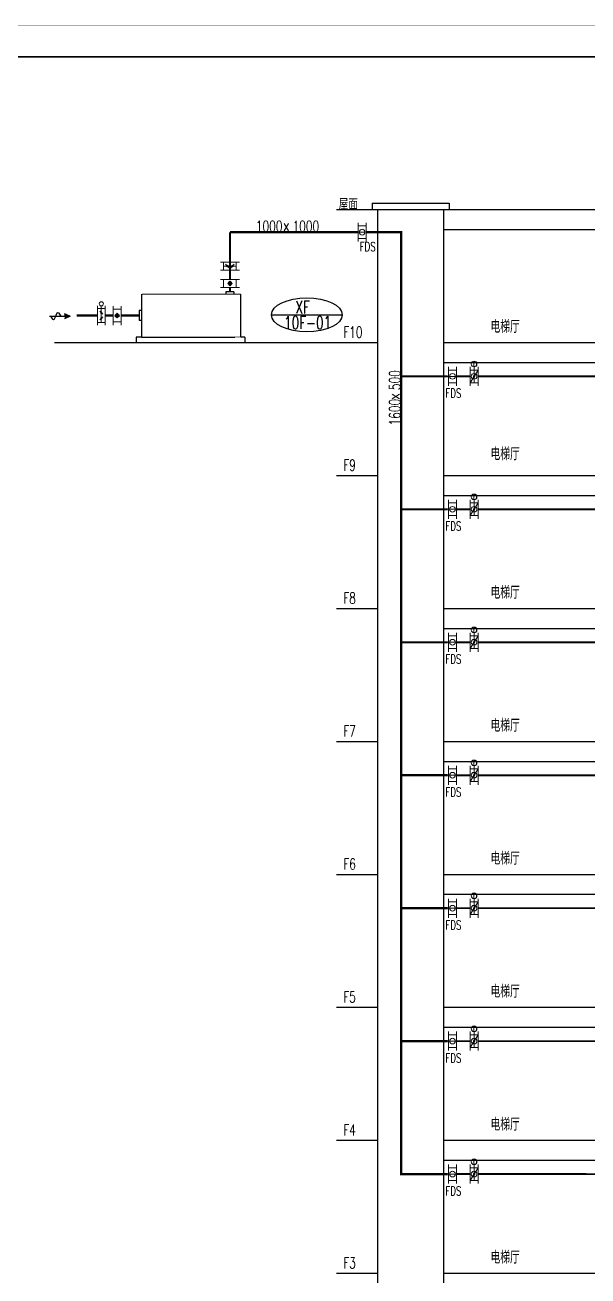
# Model space of a CAD drawing. Extents: x -778003 to -147913, y -2164908 to -814216.
# Drawn here: x -443770 to -426004, y -1079768 to -1040252 of the extents above; entities that cross this region are included whole.
import ezdxf

# ---------------------------------------------------------------- set-up
doc = ezdxf.new("R2010")
doc.units = 0
doc.header["$LTSCALE"] = 1000
doc.header["$MEASUREMENT"] = 0
doc.layers.get('0').update_dxf_attribs({"linetype": 'CONTINUOUS'})
for name, color, linetype in [('ACS_COM', 7, 'CONTINUOUS'), ('ACS_空调机组', 2, 'CONTINUOUS'), ('DUCT-排风标注', 3, 'CONTINUOUS'), ('H-DIM-设备', 3, 'CONTINUOUS')]:
    doc.layers.add(name, color=color, linetype=linetype)
doc.layers.add('ACS_FG_FL', color=7, linetype='CONTINUOUS', lineweight=15)
doc.layers.add('ACS_FG_FM', color=7, linetype='CONTINUOUS', lineweight=15)
doc.styles.add('JD', font='ROMANS2.shx', dxfattribs={"width": 0.7, "bigfont": 'HZDF2.shx'})

# ---------------------------------------------------------------- blocks, each defined once
blk = doc.blocks.new('A1')
for points, const_width in [([(-584266, -1025182), (-500166, -1025182), (-500166, -965782), (-584266, -965782)], 5), ([(-507666, -966782), (-581766, -966782), (-581766, -1024182), (-507666, -1024182)], 50)]:
    blk.add_lwpolyline(points, close=True, dxfattribs=dict(const_width=const_width))
at = {"const_width": 5}
blk.add_lwpolyline([(-542216, -965782), (-542216, -965982)], dxfattribs=at)

msp = doc.modelspace()

# ---------------------------------------------------------------- linework, layer by layer
for p, q in [((-433939.8, -1046080.8), (-432645.2, -1046080.8)), ((-433939.8, -1046080.8), (-432645.2, -1046080.8)), ((-433939.8, -1046080.8), (-432645.2, -1046080.8)), ((-430549.1, -1088381.2), (-430549.1, -1046080.8)), ((-433939.8, -1050280.8), (-432645.2, -1050280.8)), ((-433939.8, -1054480.8), (-432645.2, -1054480.8)), ((-433939.8, -1058680.9), (-432645.2, -1058680.9)), ((-433939.8, -1062880.9), (-432645.2, -1062880.9)), ((-433939.8, -1067081), (-432645.2, -1067081)), ((-433939.8, -1071281.1), (-432645.2, -1071281.1)), ((-433939.8, -1075481.1), (-432645.2, -1075481.1)), ((-433939.8, -1079681.1), (-432645.2, -1079681.1))]:
    msp.add_line(p, q)
at = {"color": 3}
for p, q in [((-442996.4, -1049448.4), (-442353.4, -1049453.4)), ((-442969.9, -1049448.6), (-442904.5, -1049540.5)), ((-442904.5, -1049540.5), (-442870.5, -1049549.3)), ((-442870.5, -1049549.3), (-442836.4, -1049538.2)), ((-442836.4, -1049538.2), (-442806.1, -1049467.4)), ((-442798, -1049441.1), (-442805.8, -1049466.2)), ((-442795.7, -1049426.2), (-442798, -1049441.1)), ((-442765.5, -1049355.4), (-442795.7, -1049426.2)), ((-442731.3, -1049344.3), (-442765.5, -1049355.4)), ((-442697.3, -1049353.1), (-442731.3, -1049344.3)), ((-442627.5, -1049451.3), (-442697.3, -1049353.1)), ((-442353.4, -1049453.4), (-442525.7, -1049372.7)), ((-442349.4, -1049453.4), (-442522.9, -1049531.4))]:
    msp.add_line(p, q, dxfattribs=at)
msp.add_lwpolyline([(-481625.2, -1041254.7), (-401025.2, -1041254.7), (-401025.2, -1098654.7), (-481625.2, -1098654.7)], close=True)
at = {"color": 3, "const_width": 69}
for points in [[(-441488, -1049430.8), (-442137.1, -1049430.8)], [(-440989, -1049430.8), (-441238, -1049430.8)], [(-440165.6, -1049430.8), (-440739, -1049430.8)]]:
    msp.add_lwpolyline(points, dxfattribs=at)
at = {"color": 3}
msp.add_solid([(-442525.7, -1049372.7), (-442353.4, -1049453.4), (-442522.9, -1049531.4)], dxfattribs=at)
at = {"layer": 'ACS_COM'}
for p, q in [((-432812.5, -1045880.8), (-432812.5, -1046080.8)), ((-432812.5, -1045880.8), (-430381.8, -1045880.8)), ((-430381.8, -1045880.8), (-430381.8, -1046080.8)), ((-432812.5, -1046080.8), (-430381.8, -1046080.8)), ((-432645.2, -1046080.8), (-432645.2, -1088381.2)), ((-430549.1, -1046080.8), (-410176.6, -1046080.8)), ((-430549.1, -1046080.8), (-410176.6, -1046080.8)), ((-430549.1, -1046080.8), (-410176.6, -1046080.8)), ((-430549.1, -1046080.8), (-410176.6, -1046080.8)), ((-425566.2, -1046722.3), (-430549.1, -1046722.3)), ((-442841, -1050280.8), (-432645.2, -1050280.8)), ((-440095.6, -1050109.3), (-440267, -1050109.3)), ((-440267, -1050109.3), (-440267, -1050280.8)), ((-440095.6, -1050109.3), (-440267, -1050109.3)), ((-440267, -1050109.3), (-440267, -1050280.8)), ((-436837, -1050109.3), (-436960.6, -1050109.3)), ((-436837, -1050109.3), (-436837, -1050280.8)), ((-436837, -1050109.3), (-436837, -1050280.8)), ((-430549.1, -1050280.8), (-410176.6, -1050280.8)), ((-425566.2, -1050922.3), (-430549.1, -1050922.3)), ((-430549.1, -1054480.9), (-410176.6, -1054480.9)), ((-425566.2, -1055122.4), (-430549.1, -1055122.4)), ((-430549.1, -1058680.9), (-410176.6, -1058680.9)), ((-425566.2, -1059322.4), (-430549.1, -1059322.4)), ((-430549.1, -1062881), (-410176.6, -1062881)), ((-425566.2, -1063522.5), (-430549.1, -1063522.5)), ((-430549.1, -1067081), (-410176.6, -1067081)), ((-425566.2, -1067722.5), (-430549.1, -1067722.5)), ((-425566.2, -1067722.5), (-430549.1, -1067722.5)), ((-430549.1, -1071281.1), (-410176.6, -1071281.1)), ((-425566.2, -1071922.6), (-430549.1, -1071922.6)), ((-430549.1, -1075481.1), (-410176.6, -1075481.1)), ((-425566.2, -1076122.6), (-430549.1, -1076122.6)), ((-430549.1, -1079681.1), (-410176.6, -1079681.1))]:
    msp.add_line(p, q, dxfattribs=at)
at = {"layer": 'ACS_COM', "color": 2}
for points, const_width in [([(-437302.8, -1046795.7), (-433256.3, -1046795.7)], 69), ([(-437302.8, -1048291.1), (-437302.8, -1046795.7)], 69), ([(-437302.8, -1048679.4), (-437302.8, -1048541.1)], 69), ([(-431897, -1051349.9), (-430428.3, -1051350)], 68.6), ([(-430153.3, -1051350), (-429722.5, -1051350)], 60), ([(-429472.5, -1051350), (-413144.7, -1051351.3)], 60), ([(-431897, -1055550), (-430428.3, -1055550)], 68.6), ([(-430153.3, -1055550), (-429722.5, -1055550)], 60), ([(-429472.5, -1055550), (-413144.7, -1055551.4)], 60), ([(-431897, -1059750), (-430428.3, -1059750.1)], 68.6), ([(-430153.3, -1059750.1), (-429722.5, -1059750.1)], 60), ([(-429472.5, -1059750.1), (-413144.7, -1059751.4)], 60), ([(-431897, -1063950.1), (-430428.3, -1063950.1)], 68.6), ([(-430153.3, -1063950.1), (-429722.5, -1063950.1)], 60), ([(-429472.5, -1063950.1), (-413144.7, -1063951.5)], 60), ([(-431897, -1068150.1), (-430428.3, -1068150.2)], 68.6), ([(-430153.3, -1068150.2), (-429722.5, -1068150.2)], 60), ([(-429472.5, -1068150.2), (-413144.7, -1068151.5)], 60), ([(-431897, -1072350.2), (-430428.3, -1072350.2)], 68.6), ([(-430153.3, -1072350.2), (-429722.5, -1072350.2)], 60), ([(-429472.5, -1072350.2), (-413144.7, -1072351.6)], 60), ([(-431897, -1076550.2), (-430428.3, -1076550.3)], 68.6), ([(-430153.3, -1076550.3), (-429722.5, -1076550.3)], 60), ([(-429472.5, -1076550.3), (-413144.7, -1076551.6)], 60)]:
    msp.add_lwpolyline(points, dxfattribs=dict(at, const_width=const_width))
msp.add_lwpolyline([(-433006.3, -1046795.7, 69, 69, 0), (-431897, -1046795.7, 68.6, 68.6, 0), (-431897, -1076550.2, 68.6, 68.6, 0), (-430428.3, -1076550.3, 68.6, 68.6, 0)], format="xyseb", dxfattribs=at)
at = {"layer": 'ACS_FG_FL'}
for p, q in [((-433256.3, -1046495.7), (-433256.3, -1047095.7)), ((-433006.3, -1046595.7), (-433256.3, -1046595.7)), ((-433006.3, -1046495.7), (-433006.3, -1047095.7)), ((-433006.3, -1046995.7), (-433256.3, -1046995.7)), ((-437002.8, -1047741.9), (-437602.8, -1047741.9)), ((-437502.8, -1047991.9), (-437502.8, -1047741.9)), ((-437102.8, -1047991.9), (-437102.8, -1047741.9)), ((-437002.8, -1047991.9), (-437602.8, -1047991.9)), ((-437002.8, -1048291.1), (-437602.8, -1048291.1)), ((-437502.8, -1048541.1), (-437502.8, -1048291.1)), ((-437102.8, -1048541.1), (-437102.8, -1048291.1)), ((-437002.8, -1048541.1), (-437602.8, -1048541.1)), ((-440989, -1049130.8), (-440989, -1049730.8)), ((-440739, -1049130.8), (-440739, -1049730.8)), ((-440739, -1049230.8), (-440989, -1049230.8)), ((-440739, -1049630.8), (-440989, -1049630.8)), ((-430403.3, -1051050), (-430403.3, -1051650)), ((-430153.3, -1051050), (-430153.3, -1051650)), ((-429722.5, -1051050), (-429722.5, -1051650)), ((-429472.5, -1051050), (-429472.5, -1051650)), ((-430403.3, -1051150), (-430153.3, -1051150)), ((-429722.5, -1051150), (-429472.5, -1051150)), ((-430403.3, -1051550), (-430153.3, -1051550)), ((-429722.5, -1051550), (-429472.5, -1051550)), ((-430403.3, -1055250), (-430403.3, -1055850)), ((-430403.3, -1055350), (-430153.3, -1055350)), ((-430153.3, -1055250), (-430153.3, -1055850)), ((-429722.5, -1055250), (-429722.5, -1055850)), ((-429722.5, -1055350), (-429472.5, -1055350)), ((-429472.5, -1055250), (-429472.5, -1055850)), ((-430403.3, -1055750), (-430153.3, -1055750)), ((-429722.5, -1055750), (-429472.5, -1055750)), ((-430403.3, -1059450.1), (-430403.3, -1060050.1)), ((-430403.3, -1059550.1), (-430153.3, -1059550.1)), ((-430153.3, -1059450.1), (-430153.3, -1060050.1)), ((-429722.5, -1059450.1), (-429722.5, -1060050.1)), ((-429722.5, -1059550.1), (-429472.5, -1059550.1)), ((-429472.5, -1059450.1), (-429472.5, -1060050.1)), ((-430403.3, -1059950.1), (-430153.3, -1059950.1)), ((-429722.5, -1059950.1), (-429472.5, -1059950.1)), ((-430403.3, -1063650.1), (-430403.3, -1064250.1)), ((-430403.3, -1063750.1), (-430153.3, -1063750.1)), ((-430153.3, -1063650.1), (-430153.3, -1064250.1)), ((-429722.5, -1063650.1), (-429722.5, -1064250.1)), ((-429722.5, -1063750.1), (-429472.5, -1063750.1)), ((-429472.5, -1063650.1), (-429472.5, -1064250.1)), ((-430403.3, -1064150.1), (-430153.3, -1064150.1)), ((-429722.5, -1064150.1), (-429472.5, -1064150.1)), ((-430403.3, -1067850.2), (-430403.3, -1068450.2)), ((-430403.3, -1067950.2), (-430153.3, -1067950.2)), ((-430153.3, -1067850.2), (-430153.3, -1068450.2)), ((-429722.5, -1067850.2), (-429722.5, -1068450.2)), ((-429722.5, -1067950.2), (-429472.5, -1067950.2)), ((-429472.5, -1067850.2), (-429472.5, -1068450.2)), ((-430403.3, -1068350.2), (-430153.3, -1068350.2)), ((-429722.5, -1068350.2), (-429472.5, -1068350.2)), ((-430403.3, -1072050.2), (-430403.3, -1072650.2)), ((-430153.3, -1072050.2), (-430153.3, -1072650.2)), ((-429722.5, -1072050.2), (-429722.5, -1072650.2)), ((-429472.5, -1072050.2), (-429472.5, -1072650.2)), ((-430403.3, -1072150.2), (-430153.3, -1072150.2)), ((-429722.5, -1072150.2), (-429472.5, -1072150.2)), ((-430403.3, -1072550.2), (-430153.3, -1072550.2)), ((-429722.5, -1072550.2), (-429472.5, -1072550.2)), ((-430403.3, -1076250.3), (-430403.3, -1076850.3)), ((-430403.3, -1076350.3), (-430153.3, -1076350.3)), ((-430153.3, -1076250.3), (-430153.3, -1076850.3)), ((-429722.5, -1076250.3), (-429722.5, -1076850.3)), ((-429722.5, -1076350.3), (-429472.5, -1076350.3)), ((-429472.5, -1076250.3), (-429472.5, -1076850.3)), ((-430403.3, -1076750.3), (-430153.3, -1076750.3)), ((-429722.5, -1076750.3), (-429472.5, -1076750.3))]:
    msp.add_line(p, q, dxfattribs=at)
at = {"layer": 'ACS_FG_FL', "color": 1}
for p, q in [((-441486.8, -1049123.2), (-441486.8, -1049738.4)), ((-441362.4, -1049209.6), (-441362.4, -1049123.2)), ((-441238, -1049123.2), (-441238, -1049738.4)), ((-441238, -1049209.6), (-441486.8, -1049209.6)), ((-441313.5, -1049391.2), (-441411.3, -1049293.5)), ((-441313.5, -1049470.4), (-441411.3, -1049568.2)), ((-441362.4, -1049209.6), (-441362.4, -1049652)), ((-441238, -1049652), (-441486.8, -1049652))]:
    msp.add_line(p, q, dxfattribs=at)
at = {"layer": 'ACS_FG_FL', "color": 1, "const_width": 34.6}
for points in [[(-441345.1, -1049342.4, -1), (-441379.7, -1049342.4, -1)], [(-441345.1, -1049519.3, -1), (-441379.7, -1049519.3, -1)]]:
    msp.add_lwpolyline(points, format="xyb", close=True, dxfattribs=at)
at = {"layer": 'ACS_FG_FL', "color": 1}
msp.add_circle((-441362.4, -1049058.4), 64.8, dxfattribs=at)
at = {"layer": 'ACS_FG_FM'}
for p, q in [((-433226.5, -1046795.7), (-433036, -1046795.7)), ((-437102.8, -1047866.9), (-437502.8, -1047866.9)), ((-437326.2, -1047923.5), (-437439.4, -1047810.4)), ((-437279.4, -1047923.5), (-437166.2, -1047810.4)), ((-437374.1, -1048439.8), (-437279, -1048344.8)), ((-437326.6, -1048344.8), (-437231.5, -1048439.8)), ((-437374.1, -1048392.3), (-437279, -1048487.4)), ((-437350.3, -1048368.6), (-437255.3, -1048463.6)), ((-437350.3, -1048463.6), (-437255.3, -1048368.6)), ((-437326.6, -1048487.4), (-437231.5, -1048392.3)), ((-440935.2, -1049454.6), (-440840.2, -1049359.6)), ((-440840.2, -1049502.1), (-440935.2, -1049407.1)), ((-440911.5, -1049478.3), (-440816.5, -1049383.3)), ((-440816.5, -1049478.3), (-440911.5, -1049383.3)), ((-440792.7, -1049454.6), (-440887.7, -1049359.6)), ((-440887.7, -1049502.1), (-440792.7, -1049407.1)), ((-429597.5, -1051150), (-429597.5, -1051050)), ((-430128.3, -1051350), (-430428.3, -1051350)), ((-429722.5, -1051550), (-429472.5, -1051150)), ((-429597.5, -1051150), (-429597.5, -1051550)), ((-429722.5, -1055750), (-429472.5, -1055350)), ((-429597.5, -1055350), (-429597.5, -1055250)), ((-429597.5, -1055350), (-429597.5, -1055750)), ((-430128.3, -1055550), (-430428.3, -1055550)), ((-430128.3, -1059750.1), (-430428.3, -1059750.1)), ((-429722.5, -1059950.1), (-429472.5, -1059550.1)), ((-429597.5, -1059550.1), (-429597.5, -1059450.1)), ((-429597.5, -1059550.1), (-429597.5, -1059950.1)), ((-429722.5, -1064150.1), (-429472.5, -1063750.1)), ((-429597.5, -1063750.1), (-429597.5, -1063650.1)), ((-429597.5, -1063750.1), (-429597.5, -1064150.1)), ((-430128.3, -1063950.1), (-430428.3, -1063950.1)), ((-429722.5, -1068350.2), (-429472.5, -1067950.2)), ((-429597.5, -1067950.2), (-429597.5, -1067850.2)), ((-429597.5, -1067950.2), (-429597.5, -1068350.2)), ((-430128.3, -1068150.2), (-430428.3, -1068150.2)), ((-429597.5, -1072150.2), (-429597.5, -1072050.2)), ((-430128.3, -1072350.2), (-430428.3, -1072350.2)), ((-429722.5, -1072550.2), (-429472.5, -1072150.2)), ((-429597.5, -1072150.2), (-429597.5, -1072550.2)), ((-429722.5, -1076750.3), (-429472.5, -1076350.3)), ((-429597.5, -1076350.3), (-429597.5, -1076250.3)), ((-429597.5, -1076350.3), (-429597.5, -1076750.3)), ((-430128.3, -1076550.3), (-430428.3, -1076550.3))]:
    msp.add_line(p, q, dxfattribs=at)
at = {"layer": 'ACS_FG_FM', "const_width": 40}
for points in [[(-437382.8, -1047886.9, -1), (-437382.8, -1047846.9, -1)], [(-437222.8, -1047886.9, -1), (-437222.8, -1047846.9, -1)]]:
    msp.add_lwpolyline(points, format="xyb", close=True, dxfattribs=at)
at = {"layer": 'ACS_FG_FM'}
for centre, radius in [((-433131.3, -1046795.7), 90), ((-429597.5, -1050960), 90), ((-430278.3, -1051350), 90), ((-429597.5, -1051350), 90), ((-429597.5, -1051350), 22.5), ((-429597.5, -1055160), 90), ((-430278.3, -1055550), 90), ((-429597.5, -1055550), 90), ((-429597.5, -1055550), 22.5), ((-429597.5, -1059360.1), 90), ((-430278.3, -1059750.1), 90), ((-429597.5, -1059750.1), 90), ((-429597.5, -1059750.1), 22.5), ((-429597.5, -1063560.1), 90), ((-430278.3, -1063950.1), 90), ((-429597.5, -1063950.1), 90), ((-429597.5, -1063950.1), 22.5), ((-429597.5, -1067760.2), 90), ((-430278.3, -1068150.2), 90), ((-429597.5, -1068150.2), 90), ((-429597.5, -1068150.2), 22.5), ((-429597.5, -1071960.2), 90), ((-430278.3, -1072350.2), 90), ((-429597.5, -1072350.2), 90), ((-429597.5, -1072350.2), 22.5), ((-429597.5, -1076160.3), 90), ((-430278.3, -1076550.3), 90), ((-429597.5, -1076550.3), 90), ((-429597.5, -1076550.3), 22.5)]:
    msp.add_circle(centre, radius, dxfattribs=at)
at = {"layer": 'ACS_空调机组', "color": 2}
for p, q in [((-440095.6, -1048752.3), (-440095.6, -1050109.3)), ((-437427.8, -1048679.4), (-437427.8, -1048752.3)), ((-437177.8, -1048679.4), (-437427.8, -1048679.4)), ((-437177.8, -1048679.4), (-437177.8, -1048752.3)), ((-436960.6, -1050109.3), (-436960.6, -1048752.3)), ((-440095.6, -1049274.6), (-440165.6, -1049274.6)), ((-440165.6, -1049274.6), (-440165.6, -1049587)), ((-440095.6, -1049587), (-440165.6, -1049587)), ((-440095.6, -1050109.3), (-437143.7, -1050109.3))]:
    msp.add_line(p, q, dxfattribs=at)
at = {"layer": 'ACS_空调机组', "color": 2, "const_width": 25}
for points in [[(-436960.6, -1048752.3), (-436960.6, -1050109.3), (-440095.6, -1050109.3), (-440095.6, -1048752.3)], [(-440082.1, -1048752.3), (-438619.3, -1048752.3)], [(-438619.3, -1048752.3), (-436960.6, -1048752.3)]]:
    msp.add_lwpolyline(points, dxfattribs=at)
at = {"layer": 'H-DIM-设备'}
msp.add_line((-435995.7, -1049407.2), (-433755.7, -1049407.2), dxfattribs=at)
msp.add_ellipse((-434875.7, -1049407.2), major_axis=(-1120, 0), ratio=0.48, dxfattribs=at)

# ---------------------------------------------------------------- block references
msp.add_blockref('A1', (100141.1, -74472.9))

# ---------------------------------------------------------------- texts
at = {"linetype": 'Continuous', "style": 'JD', "width": 0.7}
for s, height, p in [('屋面', 347.29, (-433870.6, -1046080.8)), ('电梯厅', 400, (-429079.1, -1049978.1)), ('F10', 350, (-433723.9, -1050129.8)), ('D', 160, (-429626.6, -1051040.8)), ('电梯厅', 400, (-429079.1, -1054000.4)), ('F9', 350, (-433723.9, -1054329.9)), ('D', 160, (-429626.6, -1055240.8)), ('F8', 350, (-433723.9, -1058529.9)), ('电梯厅', 400, (-429079.1, -1058378.1)), ('D', 160, (-429626.6, -1059440.9)), ('电梯厅', 400, (-429079.1, -1062578.2)), ('F7', 350, (-433723.9, -1062730)), ('D', 160, (-429626.6, -1063640.9)), ('电梯厅', 400, (-429079.1, -1066778.2)), ('F6', 350, (-433723.9, -1066930)), ('D', 160, (-429626.6, -1067841)), ('F5', 350, (-433723.9, -1071130.1)), ('电梯厅', 400, (-429079.1, -1070978.3)), ('D', 160, (-429626.6, -1072041)), ('电梯厅', 400, (-429079.1, -1075178.3)), ('F4', 350, (-433723.9, -1075330.1)), ('D', 160, (-429626.6, -1076241.1)), ('F3', 350, (-433723.9, -1079530.2)), ('电梯厅', 400, (-429079.1, -1079378.4))]:
    msp.add_text(s, height=height, dxfattribs=at).set_placement(p)
at = {"layer": 'ACS_FG_FM', "style": 'JD', "width": 0.7}
for p in [(-433208, -1047394.7), (-430503.8, -1052023.4), (-430503.8, -1056223.4), (-430503.8, -1060423.5), (-430503.8, -1064623.5), (-430503.8, -1068823.6), (-430503.8, -1073023.6), (-430503.8, -1077223.7)]:
    msp.add_text('FDS', height=285.71, dxfattribs=at).set_placement(p)
at = {"layer": 'DUCT-排风标注', "style": 'JD', "width": 0.7}
for s, height, rotation, p in [('1000', 350, 360, (-436482.6, -1046784.9)), ('×', 347.3, 360, (-435637.9, -1046784.9)), ('1000', 350, 360, (-435323, -1046784.9)), ('500', 350, 90, (-431923.4, -1051787.6)), ('×', 347.3, 90, (-431923.4, -1052098)), ('1600', 350, 90, (-431923.4, -1052898))]:
    msp.add_text(s, height=height, rotation=rotation, dxfattribs=at).set_placement(p)
at = {"layer": 'H-DIM-设备', "style": 'JD', "width": 0.7}
for tag, p in [('XF', (-435234.5, -1049366)), ('10F-01', (-435596.5, -1049853.7))]:
    msp.add_attdef(tag, p, 'xxx', height=400, dxfattribs=at)

doc.saveas('drawing.dxf')
